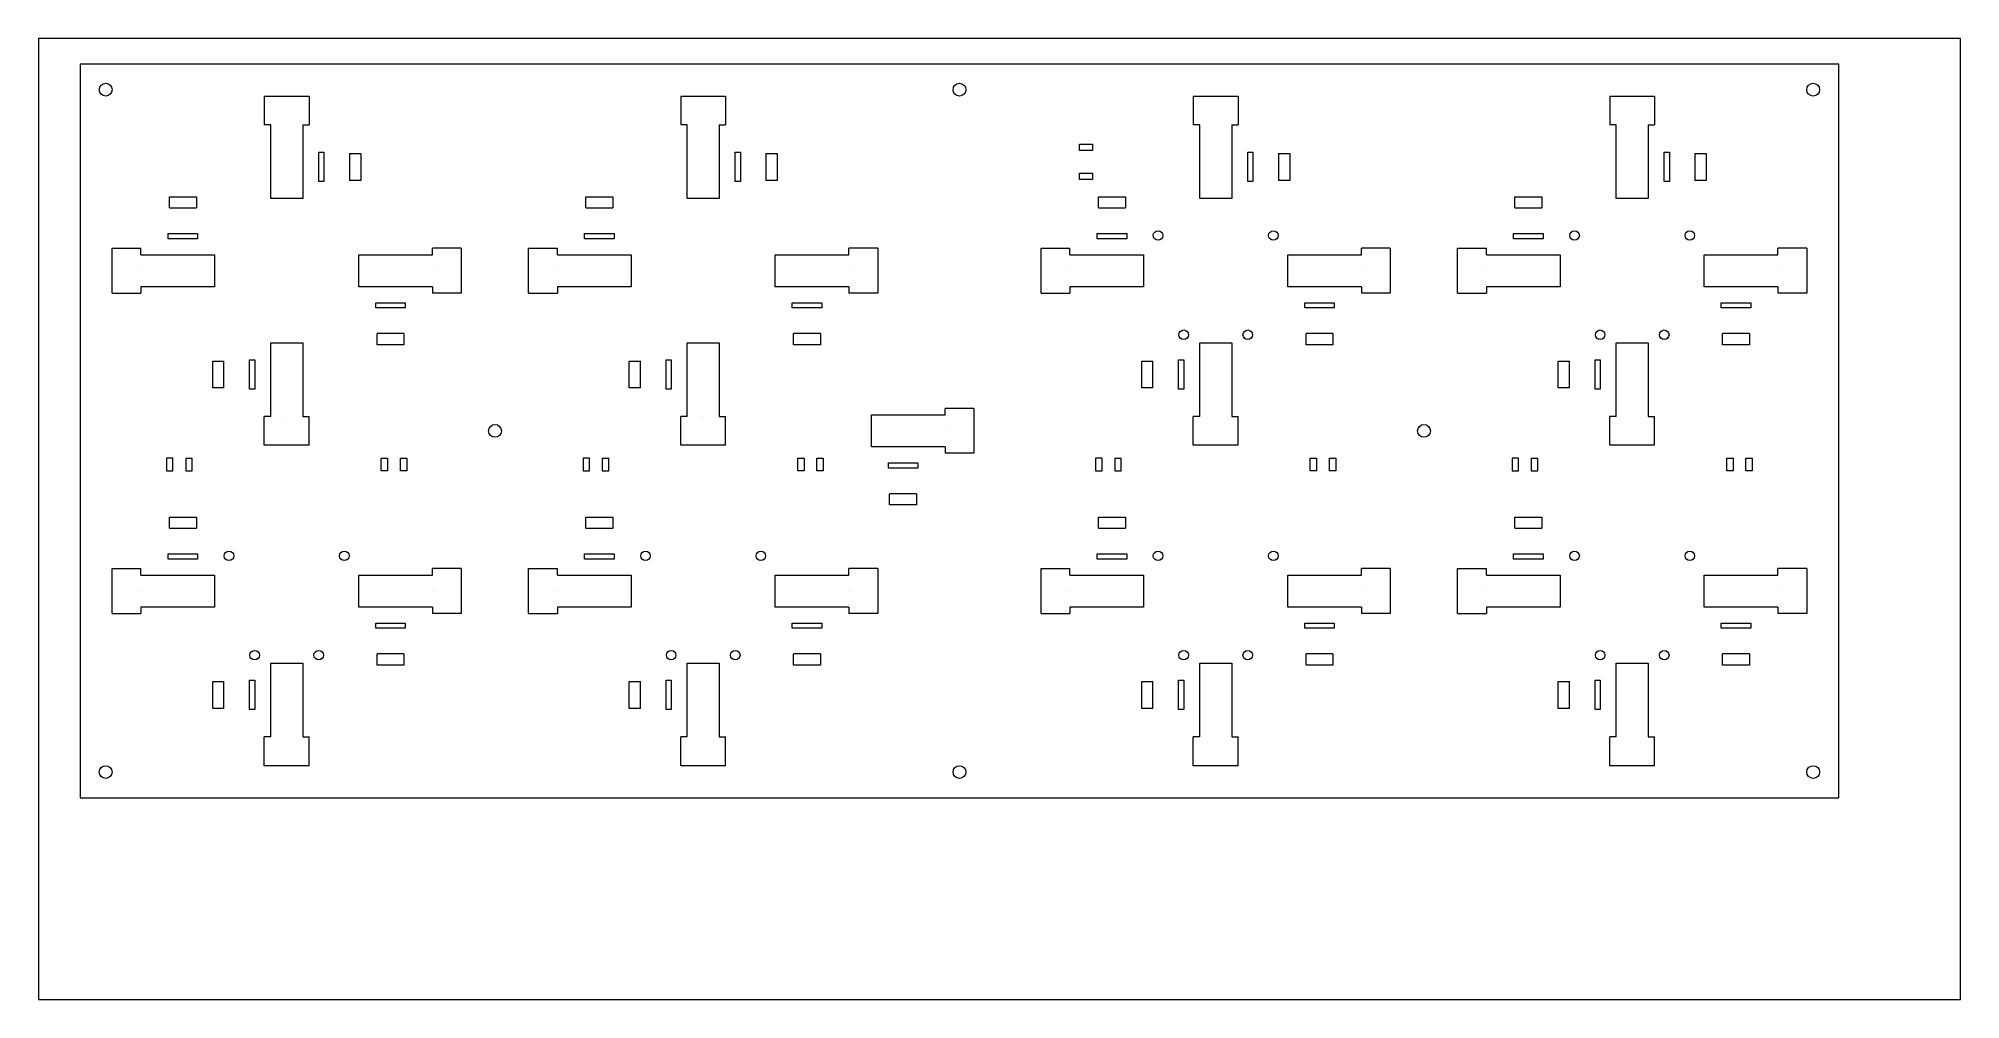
# Model space of a CAD drawing. Header units: millimetres. Extents: x 0 to 600, y 0 to 300.
import ezdxf

# ---------------------------------------------------------------- set-up
doc = ezdxf.new("R2010")
doc.units = ezdxf.units.MM
doc.layers.get('0').update_dxf_attribs({"linetype": 'CONTINUOUS', "lineweight": 0})

msp = doc.modelspace()

# ---------------------------------------------------------------- linework, layer by layer
for p, q in [((600, 300), (0, 300)), ((0, 300), (0, 0)), ((600, 0), (600, 300)), ((562, 292), (13, 292)), ((13, 292), (13, 63)), ((562, 63), (562, 292)), ((70.5, 282), (70.5, 273)), ((70.5, 282), (84.5, 282)), ((84.5, 282), (84.5, 273)), ((200.5, 282), (200.5, 273)), ((200.5, 282), (214.5, 282)), ((214.5, 282), (214.5, 273)), ((360.5, 282), (360.5, 273)), ((360.5, 282), (374.5, 282)), ((374.5, 282), (374.5, 273)), ((490.5, 282), (490.5, 273)), ((490.5, 282), (504.5, 282)), ((504.5, 282), (504.5, 273)), ((72.5, 273), (70.5, 273)), ((72.5, 250), (72.5, 273)), ((82.5, 273), (84.5, 273)), ((82.5, 273), (82.5, 250)), ((202.5, 273), (200.5, 273)), ((202.5, 250), (202.5, 273)), ((212.5, 273), (214.5, 273)), ((212.5, 273), (212.5, 250)), ((362.5, 273), (360.5, 273)), ((362.5, 250), (362.5, 273)), ((372.5, 273), (374.5, 273)), ((372.5, 273), (372.5, 250)), ((492.5, 273), (490.5, 273)), ((492.5, 250), (492.5, 273)), ((502.5, 273), (504.5, 273)), ((502.5, 273), (502.5, 250)), ((87.5, 264.5), (89.1, 264.5)), ((87.5, 255.3), (87.5, 264.5)), ((89.1, 264.5), (89.1, 255.3)), ((97.1, 264.1), (97.1, 255.7)), ((97.1, 264.1), (100.6, 264.1)), ((100.6, 264.1), (100.6, 255.7)), ((217.5, 264.5), (219.1, 264.5)), ((217.5, 255.3), (217.5, 264.5)), ((219.1, 264.5), (219.1, 255.3)), ((227.1, 264.1), (227.1, 255.7)), ((227.1, 264.1), (230.6, 264.1)), ((230.6, 264.1), (230.6, 255.7)), ((325, 265), (325, 267)), ((325, 267), (329, 267)), ((329, 265), (325, 265)), ((329, 267), (329, 265)), ((377.5, 264.5), (379.1, 264.5)), ((377.5, 255.3), (377.5, 264.5)), ((379.1, 264.5), (379.1, 255.3)), ((387.1, 264.1), (387.1, 255.7)), ((387.1, 264.1), (390.6, 264.1)), ((390.6, 264.1), (390.6, 255.7)), ((507.5, 264.5), (509.1, 264.5)), ((507.5, 255.3), (507.5, 264.5)), ((509.1, 264.5), (509.1, 255.3)), ((517.1, 264.1), (517.1, 255.7)), ((517.1, 264.1), (520.6, 264.1)), ((520.6, 264.1), (520.6, 255.7)), ((325, 258), (329, 258)), ((325, 256), (325, 258)), ((329, 258), (329, 256)), ((89.1, 255.3), (87.5, 255.3)), ((100.6, 255.7), (97.1, 255.7)), ((219.1, 255.3), (217.5, 255.3)), ((230.6, 255.7), (227.1, 255.7)), ((329, 256), (325, 256)), ((379.1, 255.3), (377.5, 255.3)), ((390.6, 255.7), (387.1, 255.7)), ((509.1, 255.3), (507.5, 255.3)), ((520.6, 255.7), (517.1, 255.7)), ((40.9, 247.1), (40.9, 250.6)), ((40.9, 250.6), (49.3, 250.6)), ((40.9, 247.1), (49.3, 247.1)), ((49.3, 250.6), (49.3, 247.1)), ((82.5, 250), (72.5, 250)), ((170.9, 247.1), (170.9, 250.6)), ((170.9, 250.6), (179.3, 250.6)), ((170.9, 247.1), (179.3, 247.1)), ((179.3, 250.6), (179.3, 247.1)), ((212.5, 250), (202.5, 250)), ((330.9, 247.1), (330.9, 250.6)), ((330.9, 250.6), (339.3, 250.6)), ((330.9, 247.1), (339.3, 247.1)), ((339.3, 250.6), (339.3, 247.1)), ((372.5, 250), (362.5, 250)), ((460.9, 247.1), (460.9, 250.6)), ((460.9, 250.6), (469.3, 250.6)), ((460.9, 247.1), (469.3, 247.1)), ((469.3, 250.6), (469.3, 247.1)), ((502.5, 250), (492.5, 250)), ((23, 234.5), (32, 234.5)), ((23, 220.5), (23, 234.5)), ((32, 232.5), (32, 234.5)), ((40.5, 237.5), (40.5, 239.1)), ((40.5, 239.1), (49.7, 239.1)), ((49.7, 237.5), (40.5, 237.5)), ((49.7, 239.1), (49.7, 237.5)), ((132, 234.5), (123, 234.5)), ((123, 232.5), (123, 234.5)), ((132, 234.5), (132, 220.5)), ((153, 234.5), (162, 234.5)), ((153, 220.5), (153, 234.5)), ((162, 232.5), (162, 234.5)), ((170.5, 237.5), (170.5, 239.1)), ((170.5, 239.1), (179.7, 239.1)), ((179.7, 237.5), (170.5, 237.5)), ((179.7, 239.1), (179.7, 237.5)), ((262, 234.5), (253, 234.5)), ((253, 232.5), (253, 234.5)), ((262, 234.5), (262, 220.5)), ((313, 234.5), (322, 234.5)), ((313, 220.5), (313, 234.5)), ((322, 232.5), (322, 234.5)), ((330.5, 237.5), (330.5, 239.1)), ((330.5, 239.1), (339.7, 239.1)), ((339.7, 237.5), (330.5, 237.5)), ((339.7, 239.1), (339.7, 237.5)), ((422, 234.5), (413, 234.5)), ((413, 232.5), (413, 234.5)), ((422, 234.5), (422, 220.5)), ((443, 234.5), (452, 234.5)), ((443, 220.5), (443, 234.5)), ((452, 232.5), (452, 234.5)), ((460.5, 237.5), (460.5, 239.1)), ((460.5, 239.1), (469.7, 239.1)), ((469.7, 237.5), (460.5, 237.5)), ((469.7, 239.1), (469.7, 237.5)), ((552, 234.5), (543, 234.5)), ((543, 232.5), (543, 234.5)), ((552, 234.5), (552, 220.5)), ((32, 232.5), (55, 232.5)), ((55, 232.5), (55, 222.5)), ((100, 232.5), (123, 232.5)), ((100, 222.5), (100, 232.5)), ((162, 232.5), (185, 232.5)), ((185, 232.5), (185, 222.5)), ((230, 232.5), (253, 232.5)), ((230, 222.5), (230, 232.5)), ((322, 232.5), (345, 232.5)), ((345, 232.5), (345, 222.5)), ((390, 232.5), (413, 232.5)), ((390, 222.5), (390, 232.5)), ((452, 232.5), (475, 232.5)), ((475, 232.5), (475, 222.5)), ((520, 232.5), (543, 232.5)), ((520, 222.5), (520, 232.5)), ((23, 227.5), (23, 227.5)), ((32, 227.5), (32, 227.5)), ((32, 222.5), (32, 220.5)), ((55, 222.5), (32, 222.5)), ((123, 222.5), (100, 222.5)), ((123, 227.5), (123, 227.5)), ((123, 222.5), (123, 220.5)), ((132, 227.5), (132, 227.5)), ((153, 227.5), (153, 227.5)), ((162, 227.5), (162, 227.5)), ((162, 222.5), (162, 220.5)), ((185, 222.5), (162, 222.5)), ((253, 222.5), (230, 222.5)), ((253, 227.5), (253, 227.5)), ((253, 222.5), (253, 220.5)), ((262, 227.5), (262, 227.5)), ((313, 227.5), (313, 227.5)), ((322, 227.5), (322, 227.5)), ((322, 222.5), (322, 220.5)), ((345, 222.5), (322, 222.5)), ((413, 222.5), (390, 222.5)), ((413, 227.5), (413, 227.5)), ((413, 222.5), (413, 220.5)), ((422, 227.5), (422, 227.5)), ((443, 227.5), (443, 227.5)), ((452, 227.5), (452, 227.5)), ((452, 222.5), (452, 220.5)), ((475, 222.5), (452, 222.5)), ((543, 222.5), (520, 222.5)), ((543, 227.5), (543, 227.5)), ((543, 222.5), (543, 220.5)), ((552, 227.5), (552, 227.5)), ((23, 220.5), (32, 220.5)), ((105.3, 215.9), (105.3, 217.5)), ((105.3, 217.5), (114.5, 217.5)), ((114.5, 217.5), (114.5, 215.9)), ((132, 220.5), (123, 220.5)), ((153, 220.5), (162, 220.5)), ((235.3, 215.9), (235.3, 217.5)), ((235.3, 217.5), (244.5, 217.5)), ((244.5, 217.5), (244.5, 215.9)), ((262, 220.5), (253, 220.5)), ((313, 220.5), (322, 220.5)), ((395.3, 215.9), (395.3, 217.5)), ((395.3, 217.5), (404.5, 217.5)), ((404.5, 217.5), (404.5, 215.9)), ((422, 220.5), (413, 220.5)), ((443, 220.5), (452, 220.5)), ((525.3, 215.9), (525.3, 217.5)), ((525.3, 217.5), (534.5, 217.5)), ((534.5, 217.5), (534.5, 215.9)), ((552, 220.5), (543, 220.5)), ((114.5, 215.9), (105.3, 215.9)), ((244.5, 215.9), (235.3, 215.9)), ((404.5, 215.9), (395.3, 215.9)), ((534.5, 215.9), (525.3, 215.9)), ((72.5, 182), (72.5, 205)), ((72.5, 205), (82.5, 205)), ((82.5, 205), (82.5, 182)), ((114.1, 207.9), (105.7, 207.9)), ((105.7, 204.4), (105.7, 207.9)), ((114.1, 204.4), (105.7, 204.4)), ((114.1, 207.9), (114.1, 204.4)), ((202.5, 182), (202.5, 205)), ((202.5, 205), (212.5, 205)), ((212.5, 205), (212.5, 182)), ((244.1, 207.9), (235.7, 207.9)), ((235.7, 204.4), (235.7, 207.9)), ((244.1, 204.4), (235.7, 204.4)), ((244.1, 207.9), (244.1, 204.4)), ((362.5, 182), (362.5, 205)), ((362.5, 205), (372.5, 205)), ((372.5, 205), (372.5, 182)), ((404.1, 207.9), (395.7, 207.9)), ((395.7, 204.4), (395.7, 207.9)), ((404.1, 204.4), (395.7, 204.4)), ((404.1, 207.9), (404.1, 204.4)), ((492.5, 182), (492.5, 205)), ((492.5, 205), (502.5, 205)), ((502.5, 205), (502.5, 182)), ((534.1, 207.9), (525.7, 207.9)), ((525.7, 204.4), (525.7, 207.9)), ((534.1, 204.4), (525.7, 204.4)), ((534.1, 207.9), (534.1, 204.4)), ((54.4, 190.9), (54.4, 199.3)), ((54.4, 199.3), (57.9, 199.3)), ((57.9, 190.9), (57.9, 199.3)), ((65.9, 190.5), (65.9, 199.7)), ((65.9, 199.7), (67.5, 199.7)), ((67.5, 199.7), (67.5, 190.5)), ((184.4, 190.9), (184.4, 199.3)), ((184.4, 199.3), (187.9, 199.3)), ((187.9, 190.9), (187.9, 199.3)), ((195.9, 190.5), (195.9, 199.7)), ((195.9, 199.7), (197.5, 199.7)), ((197.5, 199.7), (197.5, 190.5)), ((344.4, 190.9), (344.4, 199.3)), ((344.4, 199.3), (347.9, 199.3)), ((347.9, 190.9), (347.9, 199.3)), ((355.9, 190.5), (355.9, 199.7)), ((355.9, 199.7), (357.5, 199.7)), ((357.5, 199.7), (357.5, 190.5)), ((474.4, 190.9), (474.4, 199.3)), ((474.4, 199.3), (477.9, 199.3)), ((477.9, 190.9), (477.9, 199.3)), ((485.9, 190.5), (485.9, 199.7)), ((485.9, 199.7), (487.5, 199.7)), ((487.5, 199.7), (487.5, 190.5)), ((57.9, 190.9), (54.4, 190.9)), ((67.5, 190.5), (65.9, 190.5)), ((187.9, 190.9), (184.4, 190.9)), ((197.5, 190.5), (195.9, 190.5)), ((347.9, 190.9), (344.4, 190.9)), ((357.5, 190.5), (355.9, 190.5)), ((477.9, 190.9), (474.4, 190.9)), ((487.5, 190.5), (485.9, 190.5)), ((70.5, 173), (70.5, 182)), ((72.5, 182), (70.5, 182)), ((77.5, 182), (77.5, 182)), ((82.5, 182), (84.5, 182)), ((84.5, 173), (84.5, 182)), ((200.5, 173), (200.5, 182)), ((202.5, 182), (200.5, 182)), ((207.5, 182), (207.5, 182)), ((212.5, 182), (214.5, 182)), ((214.5, 173), (214.5, 182)), ((260, 182.5), (283, 182.5)), ((260, 172.5), (260, 182.5)), ((292, 184.5), (283, 184.5)), ((283, 182.5), (283, 184.5)), ((292, 184.5), (292, 170.5)), ((360.5, 173), (360.5, 182)), ((362.5, 182), (360.5, 182)), ((372.5, 182), (374.5, 182)), ((374.5, 173), (374.5, 182)), ((490.5, 173), (490.5, 182)), ((492.5, 182), (490.5, 182)), ((502.5, 182), (504.5, 182)), ((504.5, 173), (504.5, 182)), ((283, 177.5), (283, 177.5)), ((292, 177.5), (292, 177.5)), ((40, 169), (40, 165)), ((42, 169), (40, 169)), ((42, 165), (42, 169)), ((46, 169), (46, 165)), ((46, 169), (48, 169)), ((48, 165), (48, 169)), ((84.5, 173), (70.5, 173)), ((77.5, 173), (77.5, 173)), ((107, 165), (107, 169)), ((107, 169), (109, 169)), ((109, 169), (109, 165)), ((113, 165), (113, 169)), ((113, 169), (115, 169)), ((115, 169), (115, 165)), ((170, 169), (170, 165)), ((172, 169), (170, 169)), ((172, 165), (172, 169)), ((176, 169), (176, 165)), ((176, 169), (178, 169)), ((178, 165), (178, 169)), ((214.5, 173), (200.5, 173)), ((207.5, 173), (207.5, 173)), ((237, 165), (237, 169)), ((237, 169), (239, 169)), ((239, 169), (239, 165)), ((243, 165), (243, 169)), ((243, 169), (245, 169)), ((245, 169), (245, 165)), ((283, 172.5), (260, 172.5)), ((283, 172.5), (283, 170.5)), ((292, 170.5), (283, 170.5)), ((330, 169), (330, 165)), ((332, 169), (330, 169)), ((332, 165), (332, 169)), ((336, 169), (336, 165)), ((336, 169), (338, 169)), ((338, 165), (338, 169)), ((374.5, 173), (360.5, 173)), ((367.5, 173), (367.5, 173)), ((397, 165), (397, 169)), ((397, 169), (399, 169)), ((399, 169), (399, 165)), ((403, 165), (403, 169)), ((403, 169), (405, 169)), ((405, 169), (405, 165)), ((460, 169), (460, 165)), ((462, 169), (460, 169)), ((462, 165), (462, 169)), ((466, 169), (466, 165)), ((466, 169), (468, 169)), ((468, 165), (468, 169)), ((504.5, 173), (490.5, 173)), ((497.5, 173), (497.5, 173)), ((527, 165), (527, 169)), ((527, 169), (529, 169)), ((529, 169), (529, 165)), ((533, 165), (533, 169)), ((533, 169), (535, 169)), ((535, 169), (535, 165)), ((40, 165), (42, 165)), ((46, 165), (48, 165)), ((109, 165), (107, 165)), ((115, 165), (113, 165)), ((170, 165), (172, 165)), ((176, 165), (178, 165)), ((239, 165), (237, 165)), ((245, 165), (243, 165)), ((265.3, 165.9), (265.3, 167.5)), ((265.3, 167.5), (274.5, 167.5)), ((274.5, 165.9), (265.3, 165.9)), ((274.5, 167.5), (274.5, 165.9)), ((330, 165), (332, 165)), ((336, 165), (338, 165)), ((399, 165), (397, 165)), ((405, 165), (403, 165)), ((460, 165), (462, 165)), ((466, 165), (468, 165)), ((529, 165), (527, 165)), ((535, 165), (533, 165)), ((274.1, 157.9), (265.7, 157.9)), ((265.7, 154.4), (265.7, 157.9)), ((274.1, 157.9), (274.1, 154.4)), ((40.9, 147.1), (40.9, 150.6)), ((40.9, 150.6), (49.3, 150.6)), ((49.3, 150.6), (49.3, 147.1)), ((170.9, 147.1), (170.9, 150.6)), ((170.9, 150.6), (179.3, 150.6)), ((179.3, 150.6), (179.3, 147.1)), ((274.1, 154.4), (265.7, 154.4)), ((330.9, 147.1), (330.9, 150.6)), ((330.9, 150.6), (339.3, 150.6)), ((339.3, 150.6), (339.3, 147.1)), ((460.9, 147.1), (460.9, 150.6)), ((460.9, 150.6), (469.3, 150.6)), ((469.3, 150.6), (469.3, 147.1)), ((40.9, 147.1), (49.3, 147.1)), ((170.9, 147.1), (179.3, 147.1)), ((330.9, 147.1), (339.3, 147.1)), ((460.9, 147.1), (469.3, 147.1)), ((40.5, 137.5), (40.5, 139.1)), ((40.5, 139.1), (49.7, 139.1)), ((49.7, 139.1), (49.7, 137.5)), ((170.5, 137.5), (170.5, 139.1)), ((170.5, 139.1), (179.7, 139.1)), ((179.7, 139.1), (179.7, 137.5)), ((330.5, 137.5), (330.5, 139.1)), ((330.5, 139.1), (339.7, 139.1)), ((339.7, 139.1), (339.7, 137.5)), ((460.5, 137.5), (460.5, 139.1)), ((460.5, 139.1), (469.7, 139.1)), ((469.7, 139.1), (469.7, 137.5)), ((23, 134.5), (32, 134.5)), ((23, 120.5), (23, 134.5)), ((32, 132.5), (32, 134.5)), ((32, 132.5), (55, 132.5)), ((49.7, 137.5), (40.5, 137.5)), ((55, 132.5), (55, 122.5)), ((100, 132.5), (123, 132.5)), ((100, 122.5), (100, 132.5)), ((132, 134.5), (123, 134.5)), ((123, 132.5), (123, 134.5)), ((132, 134.5), (132, 120.5)), ((153, 134.5), (162, 134.5)), ((153, 120.5), (153, 134.5)), ((162, 132.5), (162, 134.5)), ((162, 132.5), (185, 132.5)), ((179.7, 137.5), (170.5, 137.5)), ((185, 132.5), (185, 122.5)), ((230, 132.5), (253, 132.5)), ((230, 122.5), (230, 132.5)), ((262, 134.5), (253, 134.5)), ((253, 132.5), (253, 134.5)), ((262, 134.5), (262, 120.5)), ((313, 134.5), (322, 134.5)), ((313, 120.5), (313, 134.5)), ((322, 132.5), (322, 134.5)), ((322, 132.5), (345, 132.5)), ((339.7, 137.5), (330.5, 137.5)), ((345, 132.5), (345, 122.5)), ((390, 132.5), (413, 132.5)), ((390, 122.5), (390, 132.5)), ((422, 134.5), (413, 134.5)), ((413, 132.5), (413, 134.5)), ((422, 134.5), (422, 120.5)), ((443, 134.5), (452, 134.5)), ((443, 120.5), (443, 134.5)), ((452, 132.5), (452, 134.5)), ((452, 132.5), (475, 132.5)), ((469.7, 137.5), (460.5, 137.5)), ((475, 132.5), (475, 122.5)), ((520, 132.5), (543, 132.5)), ((520, 122.5), (520, 132.5)), ((552, 134.5), (543, 134.5)), ((543, 132.5), (543, 134.5)), ((552, 134.5), (552, 120.5)), ((23, 127.5), (23, 127.5)), ((32, 127.5), (32, 127.5)), ((123, 127.5), (123, 127.5)), ((132, 127.5), (132, 127.5)), ((153, 127.5), (153, 127.5)), ((162, 127.5), (162, 127.5)), ((253, 127.5), (253, 127.5)), ((262, 127.5), (262, 127.5)), ((313, 127.5), (313, 127.5)), ((322, 127.5), (322, 127.5)), ((413, 127.5), (413, 127.5)), ((422, 127.5), (422, 127.5)), ((443, 127.5), (443, 127.5)), ((452, 127.5), (452, 127.5)), ((543, 127.5), (543, 127.5)), ((552, 127.5), (552, 127.5)), ((23, 120.5), (32, 120.5)), ((32, 122.5), (32, 120.5)), ((55, 122.5), (32, 122.5)), ((123, 122.5), (100, 122.5)), ((123, 122.5), (123, 120.5)), ((132, 120.5), (123, 120.5)), ((153, 120.5), (162, 120.5)), ((162, 122.5), (162, 120.5)), ((185, 122.5), (162, 122.5)), ((253, 122.5), (230, 122.5)), ((253, 122.5), (253, 120.5)), ((262, 120.5), (253, 120.5)), ((313, 120.5), (322, 120.5)), ((322, 122.5), (322, 120.5)), ((345, 122.5), (322, 122.5)), ((413, 122.5), (390, 122.5)), ((413, 122.5), (413, 120.5)), ((422, 120.5), (413, 120.5)), ((443, 120.5), (452, 120.5)), ((452, 122.5), (452, 120.5)), ((475, 122.5), (452, 122.5)), ((543, 122.5), (520, 122.5)), ((543, 122.5), (543, 120.5)), ((552, 120.5), (543, 120.5)), ((105.3, 115.9), (105.3, 117.5)), ((105.3, 117.5), (114.5, 117.5)), ((114.5, 115.9), (105.3, 115.9)), ((114.5, 117.5), (114.5, 115.9)), ((235.3, 115.9), (235.3, 117.5)), ((235.3, 117.5), (244.5, 117.5)), ((244.5, 115.9), (235.3, 115.9)), ((244.5, 117.5), (244.5, 115.9)), ((395.3, 115.9), (395.3, 117.5)), ((395.3, 117.5), (404.5, 117.5)), ((404.5, 115.9), (395.3, 115.9)), ((404.5, 117.5), (404.5, 115.9)), ((525.3, 115.9), (525.3, 117.5)), ((525.3, 117.5), (534.5, 117.5)), ((534.5, 115.9), (525.3, 115.9)), ((534.5, 117.5), (534.5, 115.9)), ((72.5, 82), (72.5, 105)), ((72.5, 105), (82.5, 105)), ((82.5, 105), (82.5, 82)), ((114.1, 107.9), (105.7, 107.9)), ((105.7, 104.4), (105.7, 107.9)), ((114.1, 104.4), (105.7, 104.4)), ((114.1, 107.9), (114.1, 104.4)), ((202.5, 82), (202.5, 105)), ((202.5, 105), (212.5, 105)), ((212.5, 105), (212.5, 82)), ((244.1, 107.9), (235.7, 107.9)), ((235.7, 104.4), (235.7, 107.9)), ((244.1, 104.4), (235.7, 104.4)), ((244.1, 107.9), (244.1, 104.4)), ((362.5, 82), (362.5, 105)), ((362.5, 105), (372.5, 105)), ((372.5, 105), (372.5, 82)), ((404.1, 107.9), (395.7, 107.9)), ((395.7, 104.4), (395.7, 107.9)), ((404.1, 104.4), (395.7, 104.4)), ((404.1, 107.9), (404.1, 104.4)), ((492.5, 82), (492.5, 105)), ((492.5, 105), (502.5, 105)), ((502.5, 105), (502.5, 82)), ((534.1, 107.9), (525.7, 107.9)), ((525.7, 104.4), (525.7, 107.9)), ((534.1, 104.4), (525.7, 104.4)), ((534.1, 107.9), (534.1, 104.4)), ((54.4, 90.9), (54.4, 99.3)), ((54.4, 99.3), (57.9, 99.3)), ((57.9, 90.9), (57.9, 99.3)), ((65.9, 90.5), (65.9, 99.7)), ((65.9, 99.7), (67.5, 99.7)), ((67.5, 99.7), (67.5, 90.5)), ((184.4, 90.9), (184.4, 99.3)), ((184.4, 99.3), (187.9, 99.3)), ((187.9, 90.9), (187.9, 99.3)), ((195.9, 90.5), (195.9, 99.7)), ((195.9, 99.7), (197.5, 99.7)), ((197.5, 99.7), (197.5, 90.5)), ((344.4, 90.9), (344.4, 99.3)), ((344.4, 99.3), (347.9, 99.3)), ((347.9, 90.9), (347.9, 99.3)), ((355.9, 90.5), (355.9, 99.7)), ((355.9, 99.7), (357.5, 99.7)), ((357.5, 99.7), (357.5, 90.5)), ((474.4, 90.9), (474.4, 99.3)), ((474.4, 99.3), (477.9, 99.3)), ((477.9, 90.9), (477.9, 99.3)), ((485.9, 90.5), (485.9, 99.7)), ((485.9, 99.7), (487.5, 99.7)), ((487.5, 99.7), (487.5, 90.5)), ((57.9, 90.9), (54.4, 90.9)), ((67.5, 90.5), (65.9, 90.5)), ((187.9, 90.9), (184.4, 90.9)), ((197.5, 90.5), (195.9, 90.5)), ((347.9, 90.9), (344.4, 90.9)), ((357.5, 90.5), (355.9, 90.5)), ((477.9, 90.9), (474.4, 90.9)), ((487.5, 90.5), (485.9, 90.5)), ((70.5, 73), (70.5, 82)), ((72.5, 82), (70.5, 82)), ((82.5, 82), (84.5, 82)), ((84.5, 73), (84.5, 82)), ((200.5, 73), (200.5, 82)), ((202.5, 82), (200.5, 82)), ((212.5, 82), (214.5, 82)), ((214.5, 73), (214.5, 82)), ((360.5, 73), (360.5, 82)), ((362.5, 82), (360.5, 82)), ((372.5, 82), (374.5, 82)), ((374.5, 73), (374.5, 82)), ((490.5, 73), (490.5, 82)), ((492.5, 82), (490.5, 82)), ((502.5, 82), (504.5, 82)), ((504.5, 73), (504.5, 82)), ((84.5, 73), (70.5, 73)), ((77.5, 73), (77.5, 73)), ((214.5, 73), (200.5, 73)), ((207.5, 73), (207.5, 73)), ((374.5, 73), (360.5, 73)), ((367.5, 73), (367.5, 73)), ((504.5, 73), (490.5, 73)), ((497.5, 73), (497.5, 73)), ((13, 63), (562, 63)), ((0, 0), (600, 0))]:
    msp.add_line(p, q)
for centre, radius in [((21, 284), 2), ((287.5, 284), 2), ((554, 284), 2), ((349.5, 238.5), 1.5), ((385.5, 238.5), 1.5), ((479.5, 238.5), 1.5), ((515.5, 238.5), 1.5), ((357.5, 207.5), 1.5), ((377.5, 207.5), 1.5), ((487.5, 207.5), 1.5), ((507.5, 207.5), 1.5), ((142.5, 177.5), 2), ((432.5, 177.5), 2), ((59.5, 138.5), 1.5), ((95.5, 138.5), 1.5), ((189.5, 138.5), 1.5), ((225.5, 138.5), 1.5), ((349.5, 138.5), 1.5), ((385.5, 138.5), 1.5), ((479.5, 138.5), 1.5), ((515.5, 138.5), 1.5), ((67.5, 107.5), 1.5), ((87.5, 107.5), 1.5), ((197.5, 107.5), 1.5), ((217.5, 107.5), 1.5), ((357.5, 107.5), 1.5), ((377.5, 107.5), 1.5), ((487.5, 107.5), 1.5), ((507.5, 107.5), 1.5), ((21, 71), 2), ((287.5, 71), 2), ((554, 71), 2)]:
    msp.add_circle(centre, radius)

doc.saveas('drawing.dxf')
